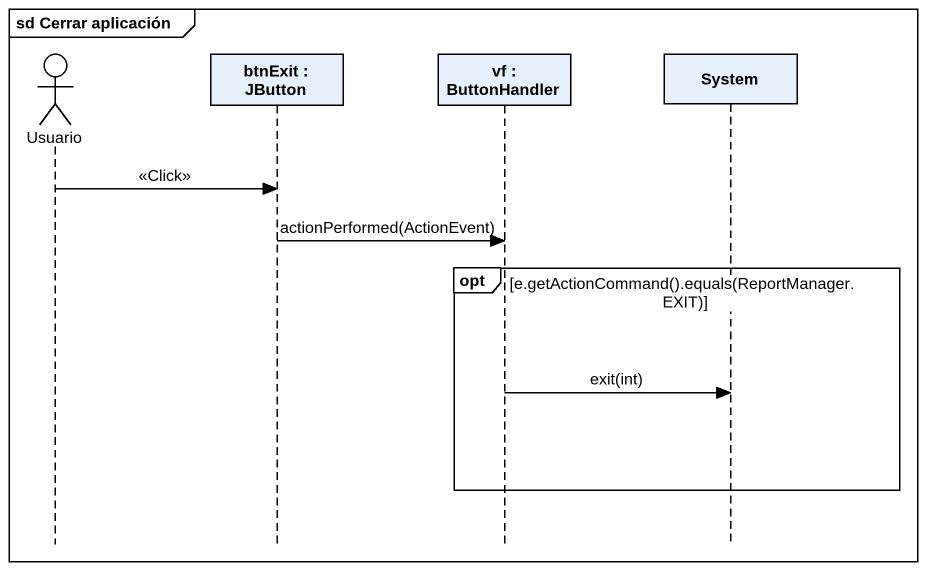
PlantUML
@startuml
mainframe sd Cerrar aplicación
hide footbox
actor Usuario
participant "btnExit : JButton" as btnExit
participant "vf : ButtonHandler" as vf
participant System

Usuario -> btnExit : <<Click>>
btnExit -> vf : actionPerformed(ActionEvent)
opt e.getActionCommand().equals(ReportManager.EXIT)
  vf -> System : exit(int)
end
@enduml
